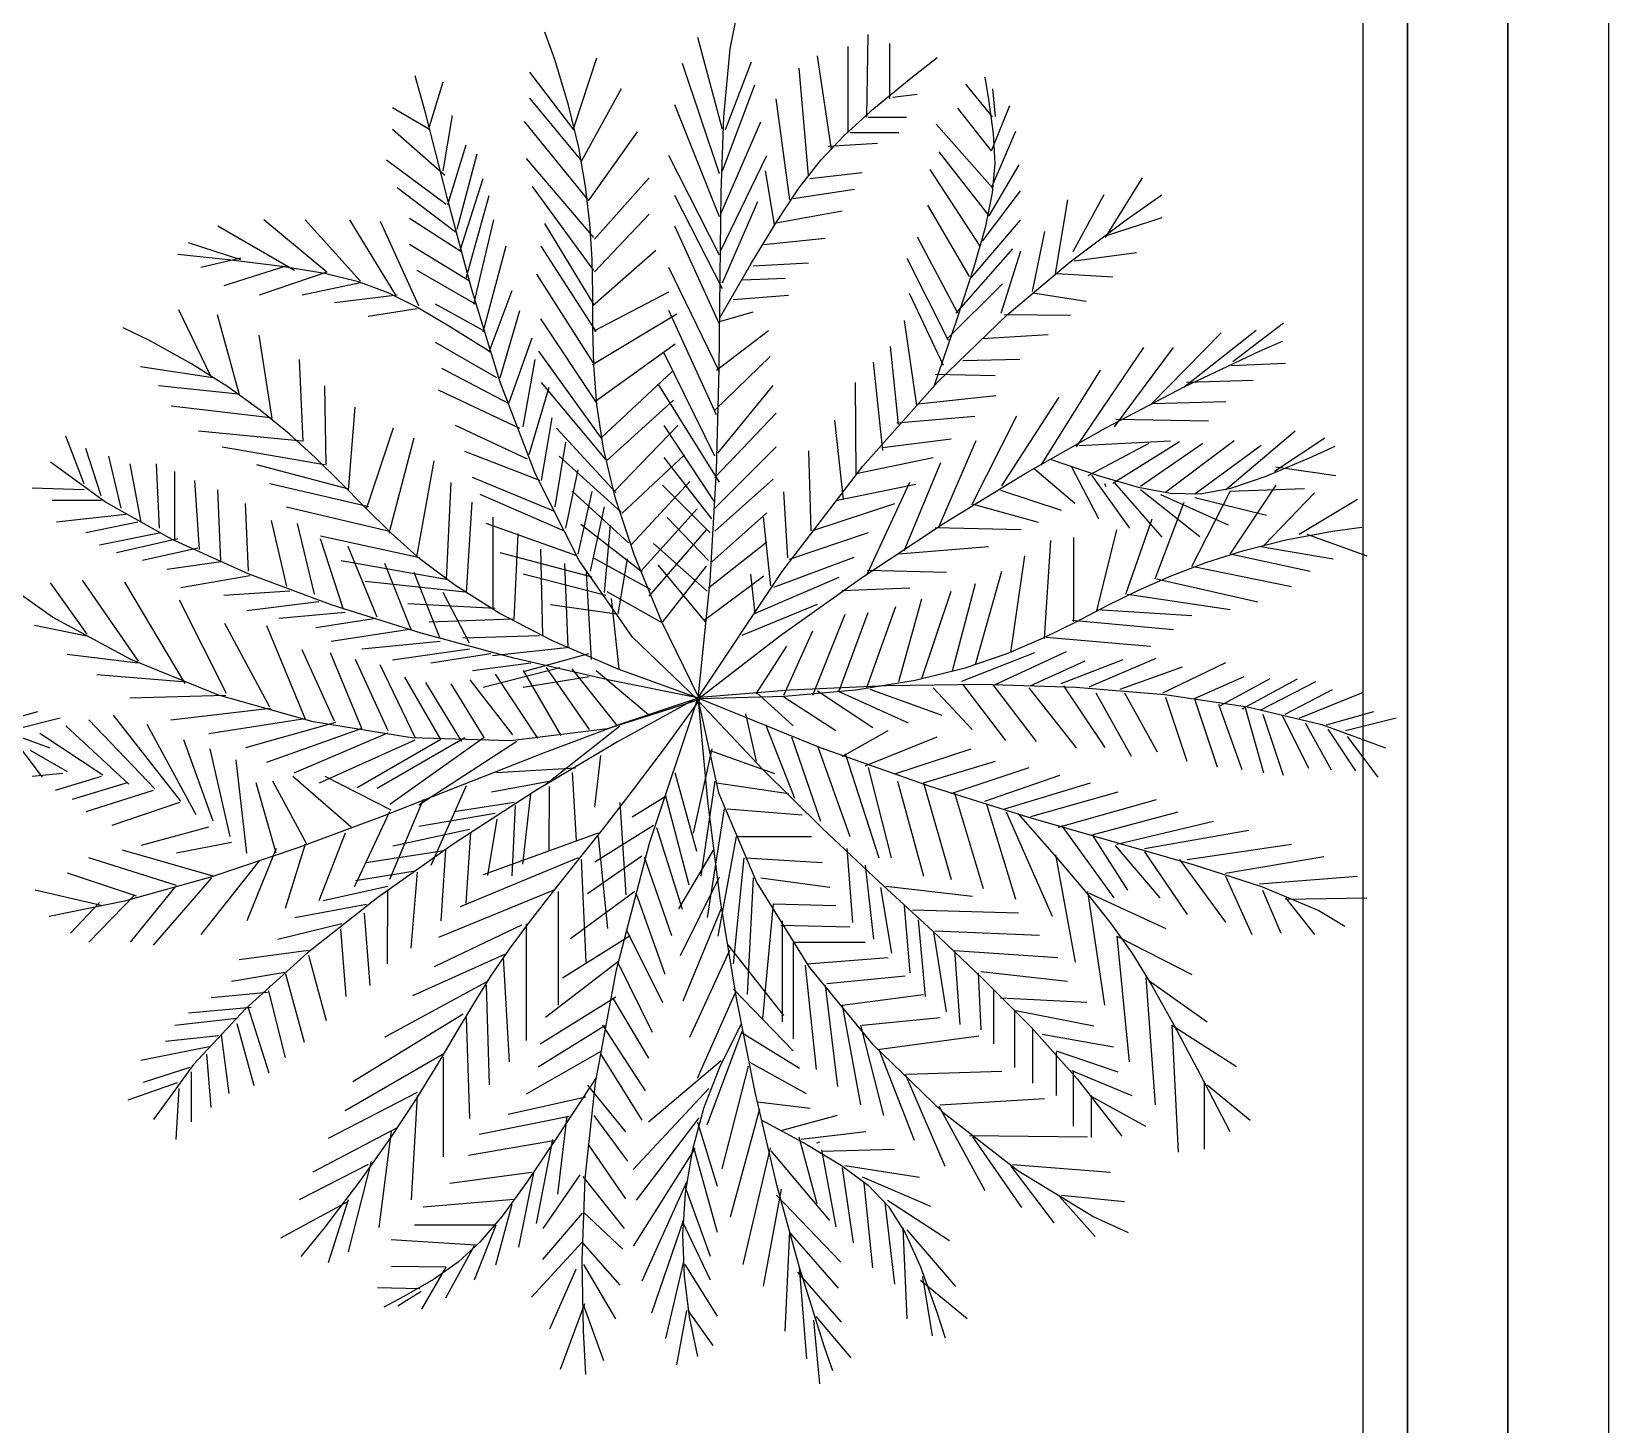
# Model space of a CAD drawing. Header units: millimetres. Extents: x 1993 to 4093, y 1262 to 2017.
# Drawn here: x 3551.76 to 3561.17, y 1601.14 to 1609.46 of the extents above; entities that cross this region are included whole.
import ezdxf

# ---------------------------------------------------------------- set-up
doc = ezdxf.new("R2010")
doc.units = ezdxf.units.MM
doc.layers.add('FLR CARPET', color=254, linetype='Continuous', lineweight=15)
doc.layers.add('LOW HEIGHT STORAGE WITH PLANTER BOX', color=251, linetype='Continuous', lineweight=25)

# ---------------------------------------------------------------- blocks, each defined once
blk = doc.blocks.new('LSH 6FT')
at = {"layer": 'LOW HEIGHT STORAGE WITH PLANTER BOX'}
for p, q in [((3.7112, -18.2353), (3.5647, -17.6857)), ((4.5721, -18.162), (4.5812, -17.6674)), ((4.4622, -18.2536), (4.4622, -17.7407)), ((4.7094, -18.0521), (4.7094, -17.7224)), ((2.8258, -18.2199), (2.9622, -17.808)), ((3.6929, -18.5009), (3.4731, -17.8414)), ((3.7295, -18.2353), (3.8852, -17.8323)), ((4.2241, -18.5101), (4.1691, -17.8689)), ((4.3614, -18.3544), (4.279, -17.7956)), ((1.9621, -18.217), (2.0445, -17.9514)), ((2.8261, -18.2404), (2.5622, -17.8926)), ((3.7112, -18.4826), (3.9035, -17.9697)), ((5.3235, -18.1594), (5.1647, -17.9644)), ((2.8659, -18.4159), (2.5607, -18.0483)), ((2.8702, -18.424), (3.1087, -17.9899)), ((4.1142, -18.6566), (4.0318, -18.0521)), ((4.7277, -18.0429), (4.8743, -18.0246)), ((5.3417, -18.1574), (5.3243, -17.9935)), ((1.9621, -18.2353), (1.7423, -18.1071)), ((2.0445, -18.4826), (2.0995, -18.1529)), ((3.6929, -18.7574), (3.4273, -18.0887)), ((4.5812, -18.162), (4.8102, -18.162)), ((5.3174, -18.3626), (5.1154, -18.1077)), ((5.3174, -18.3626), (5.427, -18.0931)), ((2.0537, -18.5101), (1.7423, -18.2353)), ((2.9068, -18.6528), (2.5303, -18.1881)), ((2.911, -18.6609), (3.2032, -18.2504)), ((3.7021, -18.739), (3.9402, -18.1895)), ((4.4713, -18.2536), (4.7644, -18.2536)), ((5.3223, -18.5832), (4.9875, -18.2042)), ((5.3214, -18.5741), (5.4616, -18.2461)), ((2.072, -18.6841), (2.1819, -18.3269)), ((4.3431, -18.336), (4.6362, -18.3177)), ((2.0628, -18.6841), (1.7057, -18.4185)), ((2.1269, -18.8306), (2.246, -18.3818)), ((2.9434, -18.8815), (2.5422, -18.4091)), ((3.6929, -18.9863), (3.3907, -18.391)), ((3.7021, -18.9589), (3.9768, -18.391)), ((5.3033, -18.751), (5.0048, -18.3681)), ((5.3033, -18.751), (5.4828, -18.4464)), ((2.1452, -18.9589), (2.2826, -18.5284)), ((2.9476, -18.8897), (3.2733, -18.5237)), ((4.0226, -18.8032), (3.9676, -18.4826)), ((4.2332, -18.5284), (4.5446, -18.4917)), ((5.2487, -18.9318), (4.9517, -18.4751)), ((5.9984, -18.88), (6.2186, -18.5251)), ((2.1178, -18.849), (1.7698, -18.5833)), ((2.1819, -19.1237), (2.3192, -18.6291)), ((2.9426, -19.0782), (2.5778, -18.5764)), ((3.7112, -19.1879), (3.4273, -18.6291)), ((4.1325, -18.6475), (4.4988, -18.5925)), ((5.2641, -18.9025), (5.4901, -18.6022)), ((5.8048, -18.965), (5.9896, -18.623)), ((3.7112, -19.1512), (3.9219, -18.6658)), ((4.0318, -18.794), (4.4255, -18.7207)), ((5.1851, -19.1135), (4.9375, -18.6884)), ((5.699, -19.0959), (5.772, -18.6553)), ((1.1562, -19.0779), (0.6983, -18.8123)), ((1.3485, -19.0871), (0.973, -18.7757)), ((1.55, -19.1421), (1.2203, -18.7757)), ((1.7606, -19.2245), (1.4859, -18.7757)), ((1.898, -19.2886), (1.669, -18.7848)), ((2.1544, -18.968), (1.843, -18.7665)), ((2.2277, -19.2794), (2.3467, -18.7757)), ((2.946, -19.2829), (2.6511, -18.7964)), ((2.9468, -19.0863), (3.2728, -18.7408)), ((3.6929, -19.3985), (3.4273, -18.8123)), ((5.1952, -19.1216), (5.4902, -18.7772)), ((5.9974, -18.8709), (6.3358, -18.7613)), ((0.8357, -19.0138), (0.5243, -18.9131)), ((3.9585, -18.9222), (4.3248, -18.8856)), ((5.1162, -19.3326), (4.8748, -18.8793)), ((5.5629, -19.2024), (5.6355, -18.8447)), ((0.8357, -19.0047), (0.5976, -19.0596)), ((2.2002, -19.1421), (1.843, -18.9222)), ((2.2826, -19.4443), (2.42, -18.9314)), ((2.9569, -19.4425), (2.6288, -18.9319)), ((2.9379, -19.2872), (3.3133, -18.9572)), ((5.0598, -19.4952), (4.8145, -19.0054)), ((5.1071, -19.3336), (5.4438, -18.9479)), ((5.3741, -19.3329), (5.4913, -18.9613)), ((5.8106, -19.0196), (6.183, -18.9709)), ((1.1104, -19.0505), (0.7349, -19.1695)), ((1.3485, -19.0871), (0.9456, -19.2245)), ((2.2368, -19.2794), (1.8888, -19.0779)), ((2.9395, -19.6271), (2.6029, -19.1003)), ((3.6929, -19.6825), (3.3907, -19.0596)), ((3.8944, -19.0505), (4.2241, -19.0321)), ((5.7081, -19.0949), (6.0417, -19.1149)), ((1.55, -19.1512), (1.202, -19.2245)), ((2.3192, -19.5634), (2.4566, -19.197)), ((3.8303, -19.1329), (4.0867, -19.1237)), ((5.0497, -19.4871), (5.3831, -19.157)), ((1.7698, -19.2245), (1.3943, -19.2703)), ((2.2826, -19.4352), (1.9987, -19.2794)), ((2.9445, -19.4386), (3.3913, -19.2058)), ((3.7753, -19.252), (4.105, -19.2245)), ((5.0297, -19.6458), (4.8276, -19.2158)), ((5.5639, -19.2115), (5.8822, -19.2607)), ((0.6545, -19.7042), (0.4653, -19.3136)), ((0.8285, -19.8197), (0.6971, -19.3421)), ((1.8888, -19.3069), (1.5958, -19.3527)), ((2.3834, -19.7191), (2.5024, -19.3161)), ((2.9641, -19.8725), (2.6279, -19.3661)), ((2.9356, -19.6395), (3.4385, -19.336)), ((3.6746, -19.9389), (3.3907, -19.3161)), ((3.7021, -19.3802), (3.8944, -19.3252)), ((4.8707, -19.8836), (4.7985, -19.3755)), ((5.3933, -19.3401), (5.7897, -19.3442)), ((6.7574, -19.6214), (7.0603, -19.3904)), ((1.0228, -19.9611), (0.9464, -19.4631)), ((2.4383, -19.8656), (2.5757, -19.4809)), ((3.6746, -19.6733), (3.986, -19.4352)), ((5.2611, -19.4831), (5.6546, -19.4598)), ((6.2706, -19.8764), (6.6887, -19.4507)), ((6.4654, -19.7744), (6.8973, -19.4344)), ((2.365, -19.7191), (1.9987, -19.5084)), ((2.9922, -20.085), (2.6147, -19.5589)), ((2.9556, -19.8562), (3.4292, -19.5164)), ((3.6654, -20.1862), (3.3632, -19.5725)), ((4.7629, -19.9964), (4.7137, -19.5319)), ((5.8248, -20.1307), (6.2274, -19.5373)), ((6.052, -20.0117), (6.4035, -19.538)), ((0.669, -19.7187), (0.2373, -19.6531)), ((1.2085, -20.0997), (1.1871, -19.6103)), ((2.4383, -19.8748), (2.0354, -19.6641)), ((2.5207, -20.0122), (2.594, -19.6092)), ((3.6654, -19.9114), (3.9951, -19.5909)), ((4.6691, -20.1537), (4.6131, -19.6254)), ((5.1461, -19.615), (5.486, -19.6066)), ((5.6138, -20.2412), (5.9677, -19.6733)), ((6.7497, -19.6461), (7.0731, -19.6318)), ((0.8198, -19.8168), (0.3447, -19.7658)), ((1.3449, -20.2413), (1.3381, -19.7663)), ((3.0148, -20.2075), (2.6302, -19.747)), ((2.988, -20.0769), (3.4115, -19.6806)), ((3.6929, -20.3419), (3.3266, -19.7557)), ((3.6838, -20.1679), (4.0134, -19.7649)), ((4.5096, -20.2995), (4.5063, -19.7472)), ((4.9799, -19.6971), (5.3399, -19.705)), ((6.4812, -19.7454), (6.8784, -19.7338)), ((2.5024, -20.0213), (2.017, -19.7924)), ((2.5573, -20.1771), (2.6764, -19.774)), ((3.019, -20.2156), (3.4185, -19.8525)), ((4.8788, -19.8736), (5.3433, -19.8244)), ((5.3786, -20.3644), (5.7209, -19.8336)), ((6.2787, -19.8722), (6.7169, -19.8598)), ((1.0141, -19.9583), (0.4203, -19.8872)), ((1.4785, -20.3916), (1.5179, -19.8934)), ((3.6654, -20.3144), (4.0318, -19.9298)), ((4.7529, -19.9882), (5.2183, -19.9481)), ((5.2005, -20.4784), (5.469, -19.9449)), ((1.1998, -20.0968), (0.5828, -20.0375)), ((1.5887, -20.4956), (1.747, -20.0174)), ((2.5482, -20.2045), (2.1178, -20.003)), ((2.6306, -20.3328), (2.6947, -19.9572)), ((3.0754, -20.4031), (2.7208, -20.02)), ((3.0631, -20.3992), (3.4456, -20.0036)), ((3.6654, -20.461), (3.3632, -20.003)), ((4.433, -20.4458), (4.3828, -19.9722)), ((6.0593, -19.9665), (6.6126, -19.9764)), ((6.7145, -20.3882), (7.1299, -20.0363)), ((-0.0984, -20.3511), (-0.2083, -20.0671)), ((0.0023, -20.4244), (-0.0893, -20.1404)), ((1.3362, -20.2384), (0.7249, -20.1327)), ((1.7223, -20.6459), (1.8716, -20.0779)), ((2.713, -20.4885), (2.7771, -20.1038)), ((3.6654, -20.4976), (4.0318, -20.1313)), ((4.6672, -20.1355), (5.076, -20.083)), ((5.0061, -20.6009), (5.226, -20.0929)), ((5.841, -20.1222), (6.3854, -20.0955)), ((5.8936, -20.3014), (6.2587, -20.1101)), ((6.0419, -20.3478), (6.4387, -20.0985)), ((6.2061, -20.3651), (6.5782, -20.1082)), ((6.3583, -20.3991), (6.7663, -20.0923)), ((6.5306, -20.4122), (6.9267, -20.122)), ((7.0074, -20.2762), (7.3068, -20.078)), ((0.1214, -20.4976), (0.0481, -20.1862)), ((0.2404, -20.5801), (0.1763, -20.232)), ((0.3503, -20.6167), (0.332, -20.232)), ((1.8877, -20.7875), (1.9907, -20.2137)), ((2.6215, -20.3328), (2.1727, -20.1587)), ((3.1061, -20.5214), (2.7359, -20.1876)), ((3.1103, -20.5295), (3.4854, -20.1791)), ((3.6471, -20.5617), (3.3632, -20.1954)), ((4.2409, -20.6319), (4.2271, -20.1545)), ((4.5086, -20.2904), (4.9682, -20.1957)), ((4.7959, -20.7524), (5.0154, -20.2239)), ((0.4419, -20.69), (0.4419, -20.2778)), ((0.5884, -20.7449), (0.5609, -20.3328)), ((1.4813, -20.3829), (0.9308, -20.2394)), ((2.7039, -20.5159), (2.2185, -20.3144)), ((2.7771, -20.6167), (2.8504, -20.2686)), ((3.6654, -20.635), (4.0134, -20.3236)), ((5.5733, -20.2624), (5.8147, -20.4668)), ((5.7943, -20.2501), (5.9558, -20.5583)), ((5.914, -20.301), (6.1412, -20.6162)), ((7.0151, -20.2514), (7.3725, -20.302)), ((-0.0984, -20.3877), (-0.4098, -20.3786)), ((0.7166, -20.809), (0.6983, -20.3877)), ((1.6003, -20.4898), (1.0092, -20.3522)), ((2.0647, -20.9232), (2.0923, -20.3438)), ((2.768, -20.635), (2.2643, -20.4152)), ((3.1501, -20.705), (2.8131, -20.3952)), ((2.8504, -20.7724), (2.9328, -20.3969)), ((3.1667, -20.717), (3.5168, -20.3383)), ((3.638, -20.6442), (3.3541, -20.3602)), ((4.1015, -20.7941), (4.0782, -20.4005)), ((4.3874, -20.4506), (4.8653, -20.354)), ((4.5773, -20.8876), (4.8292, -20.3421)), ((5.3708, -20.3892), (5.7336, -20.5093)), ((6.0013, -20.369), (5.9928, -20.3528)), ((6.05, -20.3435), (6.3348, -20.6699)), ((6.2065, -20.3856), (6.56, -20.6656)), ((6.3259, -20.4161), (6.7308, -20.5968)), ((6.5135, -20.8457), (6.7425, -20.3969)), ((6.7393, -20.396), (7.1855, -20.3793)), ((6.7425, -20.7724), (7.0172, -20.3602)), ((6.9439, -20.7174), (7.2461, -20.406)), ((0.0023, -20.4518), (-0.2907, -20.4518)), ((0.8815, -20.8732), (0.8632, -20.4701)), ((1.7165, -20.6344), (1.108, -20.491)), ((2.1836, -21.0011), (2.2171, -20.4623)), ((2.9237, -20.8732), (3.0061, -20.4885)), ((3.2267, -20.8716), (3.5605, -20.5014)), ((4.25, -20.631), (4.7393, -20.4686)), ((5.2086, -20.4742), (5.5957, -20.5815)), ((6.2937, -20.919), (6.4677, -20.461)), ((6.531, -20.4327), (6.9591, -20.5393)), ((7.1546, -20.6533), (7.5026, -20.4427)), ((0.1488, -20.5343), (-0.2633, -20.5801)), ((0.2221, -20.5801), (-0.0893, -20.6442)), ((1.1104, -20.9647), (1.0188, -20.5709)), ((1.2753, -21.0105), (1.1745, -20.5892)), ((2.8412, -20.7816), (2.3009, -20.5892)), ((2.3431, -21.1021), (2.3418, -20.5518)), ((3.2309, -20.8797), (2.8656, -20.5951)), ((3.0061, -21.0014), (3.0427, -20.5984)), ((3.6288, -20.809), (3.3816, -20.5526)), ((3.6471, -20.8182), (3.9768, -20.5251)), ((3.9995, -20.9615), (3.9561, -20.5516)), ((4.9818, -20.6137), (5.4941, -20.6244)), ((6.1197, -21.0105), (6.2754, -20.5617)), ((0.3595, -20.6442), (-0.0068, -20.7174)), ((0.4602, -20.6808), (0.0939, -20.7632)), ((1.9051, -20.7932), (1.3111, -20.6643)), ((1.4493, -21.1021), (1.3119, -20.6808)), ((2.4677, -21.1626), (2.4926, -20.6499)), ((3.2742, -21.0224), (3.6158, -20.6275)), ((3.6197, -20.9922), (3.2991, -20.7083)), ((3.6288, -20.9739), (3.9768, -20.6991)), ((4.1116, -20.8022), (4.5827, -20.6418)), ((5.6344, -21.2762), (5.671, -20.69)), ((5.8084, -21.1754), (5.8084, -20.6717)), ((5.9457, -21.1113), (6.0648, -20.6259)), ((7.2004, -20.6533), (7.5575, -20.7816)), ((0.5793, -20.7358), (0.2496, -20.809)), ((1.6507, -21.1479), (1.4767, -20.7266)), ((2.9328, -20.9098), (2.3834, -20.7632)), ((2.6388, -21.2578), (2.6261, -20.7423)), ((3.2859, -20.9853), (2.9386, -20.7946)), ((3.0885, -21.1296), (3.1434, -20.7999)), ((4.0187, -20.9686), (4.497, -20.789)), ((4.7635, -20.7694), (5.2994, -20.7264)), ((5.4329, -21.3586), (5.5153, -20.7816)), ((6.7516, -20.7724), (7.2187, -20.8732)), ((6.9256, -20.7266), (7.356, -20.7999)), ((0.7166, -20.8182), (0.3961, -20.864)), ((2.0733, -20.9261), (1.436, -20.8117)), ((1.8522, -21.2212), (1.6965, -20.8274)), ((2.0262, -21.2762), (1.8705, -20.8823)), ((3.0152, -21.0197), (2.5207, -20.8915)), ((2.7896, -21.327), (2.7711, -20.8288)), ((2.9287, -21.402), (2.8986, -20.8807)), ((3.6105, -21.1754), (3.3266, -20.8365)), ((3.3547, -21.1767), (3.6154, -20.8446)), ((3.9066, -21.1279), (3.8815, -20.8911)), ((4.5769, -20.8671), (5.0482, -20.8787)), ((5.2223, -21.4319), (5.378, -20.8732)), ((6.5227, -20.8457), (7.1088, -20.9647)), ((-0.0802, -21.2491), (-0.3002, -20.9426)), ((0.2252, -21.4109), (-0.1083, -20.9267)), ((0.5043, -21.5455), (0.1429, -20.94)), ((0.8906, -20.9006), (0.4785, -20.9739)), ((2.1749, -20.9982), (1.5782, -20.9359)), ((3.6013, -21.1663), (3.9585, -20.9006)), ((3.8975, -21.1288), (4.4084, -20.9089)), ((4.4235, -20.9888), (4.8288, -20.973)), ((5.0849, -21.4685), (5.2223, -20.9464)), ((6.3029, -20.919), (6.9073, -21.0563)), ((0.75, -21.6043), (0.4696, -21.047)), ((1.1287, -20.9922), (0.7349, -21.0197)), ((1.3027, -21.0563), (0.8723, -21.1113)), ((2.3546, -21.0963), (1.8333, -21.0685)), ((2.2002, -21.3036), (2.0445, -21.0014)), ((3.0793, -21.1296), (2.6856, -21.0747)), ((3.3465, -21.1809), (3.0239, -20.9979)), ((3.0939, -21.4566), (3.0495, -21.0367)), ((3.8281, -21.2559), (4.2781, -21.0701)), ((4.5721, -21.5693), (4.7461, -21.0838)), ((4.7644, -21.5326), (4.9017, -21.038)), ((4.9017, -21.5143), (5.0757, -20.9922)), ((6.1289, -21.0105), (6.7425, -21.1021)), ((1.4584, -21.1205), (1.0646, -21.1571)), ((1.6416, -21.1571), (1.2844, -21.212)), ((2.459, -21.1598), (1.961, -21.1783)), ((4.2515, -21.6151), (4.4439, -21.1296)), ((4.4072, -21.5876), (4.5812, -21.1205)), ((5.7992, -21.1663), (6.4036, -21.2212)), ((5.9457, -21.1021), (6.5135, -21.1388)), ((-0.0836, -21.2616), (-0.3952, -21.1988)), ((1.0095, -21.6868), (0.7407, -21.1863)), ((1.2235, -21.7639), (0.9919, -21.1996)), ((1.843, -21.2212), (1.376, -21.2945)), ((2.6185, -21.2608), (2.161, -21.2734)), ((4.0775, -21.6151), (4.2515, -21.2304)), ((5.6435, -21.267), (6.2663, -21.322)), ((1.3962, -21.7697), (1.2018, -21.3426)), ((1.5589, -21.813), (1.3711, -21.3609)), ((2.0262, -21.2945), (1.5591, -21.3403)), ((2.2002, -21.3403), (1.7423, -21.4044)), ((2.3284, -21.3678), (1.9712, -21.4227)), ((2.7983, -21.3298), (2.3379, -21.3802)), ((2.9113, -21.3672), (2.5292, -21.4724)), ((3.9127, -21.6059), (4.0959, -21.322)), ((5.1397, -21.5313), (5.5766, -21.3601)), ((5.3359, -21.5519), (5.7653, -21.3543)), ((0.2218, -21.4234), (-0.2, -21.3714)), ((1.7158, -21.8279), (1.5213, -21.4009)), ((1.8785, -21.8713), (1.6669, -21.4329)), ((2.5665, -21.4227), (2.2185, -21.4685)), ((2.7405, -21.4502), (2.2826, -21.5693)), ((2.9177, -21.8196), (2.6611, -21.4497)), ((3.0846, -21.797), (2.8133, -21.4567)), ((5.5472, -21.5588), (5.8759, -21.4087)), ((5.7334, -21.5442), (6.1023, -21.4018)), ((5.9006, -21.5635), (6.2999, -21.3935)), ((6.0855, -21.5779), (6.457, -21.4443)), ((6.3396, -21.6012), (6.7162, -21.4186)), ((0.4872, -21.5343), (-0.0243, -21.4919)), ((2.0308, -21.8783), (1.815, -21.5059)), ((2.1547, -21.8912), (1.9402, -21.5392)), ((2.2886, -21.8666), (2.0925, -21.5463)), ((2.4601, -21.8519), (2.2059, -21.5229)), ((2.609, -21.8715), (2.3557, -21.489)), ((2.9145, -21.5051), (2.5207, -21.5693)), ((2.7475, -21.8547), (2.5226, -21.4664)), ((3.2694, -21.7323), (2.9577, -21.4684)), ((5.1447, -21.5489), (5.4016, -21.8855)), ((5.327, -21.5544), (5.584, -21.891)), ((6.5294, -21.6332), (6.8254, -21.5019)), ((6.684, -21.6751), (6.9813, -21.5149)), ((6.8136, -21.6956), (7.1436, -21.5166)), ((6.9205, -21.7035), (7.253, -21.5333)), ((0.7467, -21.6168), (0.1731, -21.6316)), ((3.9127, -21.5967), (4.1325, -21.7982)), ((4.0775, -21.6242), (4.3889, -21.8257)), ((4.279, -21.5876), (4.6087, -21.8074)), ((4.3981, -21.5876), (4.8193, -21.7799)), ((4.5904, -21.5784), (5.0208, -21.7341)), ((4.9697, -21.5698), (5.2018, -21.8183)), ((5.5409, -21.5701), (5.8229, -21.9282)), ((5.7472, -21.5593), (5.994, -21.9274)), ((5.9395, -21.6001), (6.1511, -21.9781)), ((6.1106, -21.5993), (6.3059, -21.9534)), ((6.3559, -21.6252), (6.4831, -22.008)), ((6.5319, -21.642), (6.6642, -22.0425)), ((7.0701, -21.7278), (7.3523, -21.5813)), ((7.1531, -21.7519), (7.5371, -21.5957)), ((-0.6579, -21.7914), (-0.3759, -21.7116)), ((0.4785, -22.247), (0.0756, -21.7341)), ((1.0141, -21.6947), (0.4192, -21.7641)), ((3.8486, -21.725), (3.9127, -22.0089)), ((6.6727, -21.6688), (6.8113, -22.0579)), ((6.8287, -21.6818), (6.9409, -22.0784)), ((6.9368, -21.7274), (7.0591, -22.0926)), ((7.0525, -21.7328), (7.2089, -22.0502)), ((7.3165, -21.7914), (7.5985, -21.7116)), ((-0.5435, -21.8256), (-0.2414, -21.7497)), ((0.1672, -22.1463), (-0.2083, -21.7982)), ((0.3228, -22.1738), (-0.0709, -21.7616)), ((0.5701, -22.3295), (0.2771, -21.7891)), ((1.2189, -21.7559), (0.6458, -21.8446)), ((1.4008, -21.7776), (0.8644, -21.9296)), ((1.5589, -21.813), (0.9887, -22.0163)), ((3.0971, -21.8004), (2.647, -22.1563)), ((3.9676, -21.7891), (4.1416, -22.2287)), ((4.4255, -21.9814), (4.7003, -21.8257)), ((7.1895, -21.7797), (7.3447, -22.0594)), ((7.324, -21.8178), (7.4893, -22.0661)), ((7.4309, -21.8256), (7.733, -21.7497)), ((-0.5335, -21.8609), (-0.3505, -22.1042)), ((0.0115, -22.0913), (-0.364, -21.844)), ((0.6708, -22.3661), (0.4968, -21.8807)), ((1.7125, -21.8405), (1.1527, -22.0801)), ((1.8752, -21.8838), (1.3041, -22.1405)), ((2.0308, -21.8783), (1.5315, -22.1676)), ((2.1739, -21.8695), (1.6508, -22.1725)), ((2.2886, -21.8666), (1.7263, -22.2664)), ((2.483, -21.8915), (1.899, -22.2721)), ((4.1233, -21.8624), (4.2973, -22.3661)), ((4.279, -21.9173), (4.4713, -22.4577)), ((4.5629, -22.0364), (4.9933, -21.8624)), ((7.4408, -21.8609), (7.6238, -22.1042)), ((-0.1991, -22.073), (-0.4189, -21.9448)), ((0.7716, -22.4577), (0.6525, -21.9356)), ((0.8723, -22.5585), (0.8082, -21.9997)), ((2.983, -21.9745), (2.9476, -22.284)), ((3.6471, -21.9356), (3.5372, -22.4394)), ((3.638, -21.9448), (4.0226, -22.0822)), ((4.4439, -21.9631), (4.6453, -22.5859)), ((4.7461, -22.0822), (5.1948, -21.9356)), ((4.9109, -22.1371), (5.3413, -22.0089)), ((-0.2266, -22.0822), (-0.4098, -22.1005)), ((0.0023, -22.1005), (-0.2724, -22.1829)), ((1.495, -22.4028), (1.147, -22.1005)), ((1.7331, -22.302), (1.3394, -22.1005)), ((2.8344, -22.051), (2.3621, -22.0774)), ((2.8139, -22.0768), (2.8382, -22.4826)), ((3.4271, -22.0769), (3.5571, -22.5461)), ((4.5812, -22.0455), (4.7186, -22.5859)), ((5.0757, -22.2012), (5.5428, -22.0455)), ((5.2772, -22.247), (5.7259, -22.0913)), ((0.158, -22.1371), (-0.1717, -22.2379)), ((0.3137, -22.1829), (-0.0893, -22.3112)), ((1.0463, -22.5585), (0.9273, -22.1371)), ((1.2295, -22.5035), (1.028, -22.128)), ((2.1819, -22.1555), (1.9712, -22.6317)), ((2.6771, -22.1303), (2.3318, -22.1929)), ((2.5662, -22.2043), (2.518, -22.6237)), ((2.6768, -22.1592), (2.6753, -22.5444)), ((3.3695, -22.2098), (3.51, -22.7479)), ((3.6654, -22.128), (3.583, -22.6958)), ((3.6746, -22.1371), (4.105, -22.2012)), ((4.7552, -22.128), (4.9109, -22.6958)), ((4.9109, -22.1371), (5.0757, -22.7142)), ((5.0941, -22.1921), (5.2681, -22.7691)), ((5.3963, -22.2928), (5.9091, -22.1371)), ((5.5519, -22.3386), (6.0739, -22.1921)), ((0.4694, -22.2562), (0.0664, -22.3936)), ((1.9255, -22.2379), (1.724, -22.7142)), ((2.4672, -22.2553), (2.1103, -22.312)), ((2.4728, -22.2727), (2.4535, -22.6925)), ((3.0977, -22.2562), (3.1343, -22.8058)), ((3.3743, -22.2176), (3.1721, -22.3434)), ((3.7204, -22.2928), (3.6197, -22.9431)), ((3.7387, -22.2928), (4.1874, -22.3295)), ((5.2864, -22.2654), (5.4604, -22.8332)), ((5.7168, -22.4028), (6.3029, -22.2379)), ((0.6434, -22.4028), (0.2404, -22.5127)), ((1.724, -22.3112), (1.5134, -22.76)), ((2.3535, -22.3206), (1.8979, -22.3993)), ((2.3647, -22.3555), (2.3087, -22.6908)), ((3.3002, -22.3931), (2.9502, -22.6108)), ((5.4054, -22.3112), (5.6802, -22.934)), ((5.7351, -22.3936), (6.0465, -22.8241)), ((5.9183, -22.4485), (6.4311, -22.3112)), ((6.0648, -22.5035), (6.6417, -22.3661)), ((0.7807, -22.4943), (0.4511, -22.5585)), ((1.4584, -22.4394), (1.3027, -22.8424)), ((2.2018, -22.4173), (1.743, -22.5163)), ((2.2074, -22.4347), (2.1793, -22.8573)), ((2.9694, -22.4394), (2.2826, -22.6867)), ((2.9694, -22.4577), (3.0244, -23.0073)), ((3.3176, -22.4039), (3.4699, -22.8915)), ((3.7937, -22.4577), (3.6838, -23.0531)), ((3.7937, -22.4577), (4.2424, -22.4577)), ((5.9183, -22.4485), (6.1289, -22.7783)), ((6.2296, -22.531), (6.8524, -22.4211)), ((0.4511, -22.7508), (-0.0709, -22.5859)), ((0.6708, -22.6958), (0.1305, -22.5401)), ((1.0463, -22.531), (0.8723, -22.9615)), ((1.2203, -22.5035), (1.1013, -22.8882)), ((2.0497, -22.543), (1.5826, -22.6158)), ((2.0584, -22.5402), (2.0304, -22.9628)), ((2.8504, -22.5859), (2.1452, -22.879)), ((3.2308, -22.5765), (2.9061, -22.8001)), ((3.2434, -22.5794), (3.4065, -23.0496)), ((3.6566, -22.5395), (3.4479, -22.8901)), ((3.8394, -22.5859), (3.7753, -23.2179)), ((3.8486, -22.5859), (4.3065, -22.6134)), ((4.4539, -22.5305), (4.4873, -22.9722)), ((5.6985, -22.5676), (5.8175, -23.2088)), ((6.0556, -22.5127), (6.3212, -22.8241)), ((6.2296, -22.5493), (6.486, -22.9248)), ((6.486, -22.5951), (7.1088, -22.5035)), ((6.715, -22.6775), (7.3011, -22.5768)), ((0.213, -22.8149), (-0.1991, -22.6775)), ((0.9456, -22.6043), (0.5976, -23.0439)), ((1.8774, -22.6655), (1.5206, -22.7222)), ((1.889, -22.6715), (1.8519, -23.1258)), ((2.8687, -22.5951), (2.8962, -23.2088)), ((4.5623, -22.6305), (4.6123, -23.0722)), ((6.4403, -22.5951), (6.715, -22.9706)), ((0.0023, -22.8699), (-0.3915, -22.7783)), ((0.4419, -22.76), (0.1763, -23.0897)), ((0.6617, -22.705), (0.3137, -23.108)), ((1.7142, -22.7563), (1.328, -22.8417)), ((1.7111, -22.7766), (1.7089, -23.2197)), ((2.7039, -22.7783), (2.017, -23.0622)), ((3.6909, -22.701), (3.4578, -23.172)), ((3.8944, -22.705), (3.8578, -23.4011)), ((3.9402, -22.705), (4.3523, -22.76)), ((4.6539, -22.7639), (4.7206, -23.1556)), ((4.6873, -22.7555), (5.2039, -22.8139)), ((6.715, -22.6958), (6.8707, -23.0439)), ((6.9165, -22.7416), (7.5026, -22.6958)), ((6.9348, -22.7783), (7.0447, -23.0347)), ((-0.0068, -22.8516), (-0.1808, -23.0347)), ((0.2038, -22.8058), (-0.0709, -23.0897)), ((1.5855, -22.8649), (1.1589, -22.944)), ((2.7313, -22.7874), (2.7313, -23.4652)), ((3.1886, -22.7861), (2.8035, -23.0687)), ((3.1934, -22.7939), (3.3662, -23.2796)), ((4.0134, -22.8607), (3.9493, -23.5477)), ((4.0134, -22.8607), (4.3889, -22.8699)), ((4.7956, -22.8722), (4.8289, -23.2722)), ((5.8908, -22.7874), (5.9915, -23.4652)), ((5.8999, -22.7966), (6.3578, -23.0073)), ((7.0721, -22.8332), (7.5575, -22.8241)), ((7.0721, -22.8241), (7.2461, -23.0439)), ((1.5733, -22.9169), (1.606, -23.3489)), ((3.7033, -22.8874), (3.4741, -23.4428)), ((4.0684, -22.9615), (4.0684, -23.566)), ((4.8456, -22.8972), (5.4789, -22.9139)), ((4.8789, -22.9555), (4.9206, -23.4139)), ((1.4394, -22.9791), (1.056, -23.0731)), ((1.4304, -23.0108), (1.4634, -23.4139)), ((2.5116, -22.9889), (1.9896, -23.2362)), ((2.539, -22.9798), (2.539, -23.6759)), ((3.1599, -23.052), (2.7554, -23.3036)), ((3.1357, -23.0131), (3.3532, -23.4495)), ((4.0592, -22.9889), (4.4713, -22.9981)), ((4.9706, -23.0306), (5.0456, -23.5056)), ((4.9789, -23.0222), (5.6039, -23.0472)), ((6.0648, -23.0531), (6.138, -23.8041)), ((6.0648, -23.0531), (6.5135, -23.282)), ((1.2406, -23.139), (0.8258, -23.195)), ((3.7526, -23.1397), (3.5139, -23.6598)), ((3.7431, -23.1044), (4.0756, -23.5268)), ((4.1325, -23.0897), (4.5629, -23.0897)), ((4.1325, -23.0897), (4.1325, -23.6667)), ((5.0956, -23.1389), (5.7122, -23.1806)), ((5.0956, -23.1389), (5.1289, -23.5806)), ((1.2403, -23.168), (1.3459, -23.5573)), ((2.4108, -23.163), (1.8614, -23.4103)), ((2.4017, -23.1813), (2.4383, -23.8041)), ((3.0916, -23.2023), (2.654, -23.5393)), ((3.0838, -23.2072), (3.2916, -23.6279)), ((4.2058, -23.2271), (4.2699, -23.8499)), ((4.2149, -23.2179), (4.7003, -23.1813)), ((1.1001, -23.2706), (0.7809, -23.3248)), ((1.1029, -23.2793), (1.2141, -23.6861)), ((2.3009, -23.3278), (1.6965, -23.6576)), ((4.334, -23.337), (4.801, -23.2912)), ((5.2372, -23.2722), (5.2539, -23.614)), ((5.2539, -23.2639), (5.7705, -23.3223)), ((6.2388, -23.3004), (6.2937, -24.0606)), ((6.2571, -23.3187), (6.6051, -23.566)), ((0.9944, -23.391), (0.6581, -23.4219)), ((1.0004, -23.3795), (1.1, -23.7804)), ((2.3009, -23.3462), (2.3192, -23.9415)), ((3.0746, -23.4178), (2.6235, -23.6984)), ((3.059, -23.4275), (3.2689, -23.7823)), ((3.7843, -23.3969), (3.5608, -23.9033)), ((3.7771, -23.3703), (4.133, -23.739)), ((4.3248, -23.3462), (4.3981, -23.9507)), ((4.4255, -23.4652), (4.9109, -23.4011)), ((5.3289, -23.3806), (5.3289, -23.6973)), ((5.3706, -23.4223), (5.8872, -23.4473)), ((0.8979, -23.4797), (0.5239, -23.513)), ((0.8776, -23.4766), (1.0034, -23.8691)), ((2.1636, -23.5202), (1.5042, -23.9232)), ((4.4255, -23.4652), (4.5354, -24.0606)), ((5.4539, -23.4973), (5.4539, -23.839)), ((5.4622, -23.4973), (5.9289, -23.589)), ((0.8131, -23.5454), (0.4419, -23.5874)), ((0.8128, -23.5743), (0.9128, -23.9462)), ((2.1819, -23.5385), (2.2002, -24.143)), ((3.0082, -23.5885), (2.6116, -23.8353)), ((2.9956, -23.5856), (3.2501, -23.9773)), ((3.8264, -23.6227), (3.6172, -24.1821)), ((4.5354, -23.5843), (4.6728, -24.1247)), ((4.5446, -23.5843), (5.0116, -23.5385)), ((5.5622, -23.6056), (5.5622, -23.9307)), ((6.3945, -23.5843), (6.4311, -24.3445)), ((6.3945, -23.5843), (6.7791, -23.8316)), ((0.6461, -23.7143), (0.2397, -23.7965)), ((0.7019, -23.6483), (0.3858, -23.6823)), ((0.7193, -23.6428), (0.7645, -23.9938)), ((3.8288, -23.6315), (4.1705, -23.8427)), ((4.6362, -23.7308), (5.2406, -23.6484)), ((5.6206, -23.639), (6.0455, -23.714)), ((0.6311, -23.7576), (0.6564, -24.0765)), ((2.0445, -23.7583), (1.4584, -24.0972)), ((2.0445, -23.7766), (2.0445, -24.372)), ((2.9855, -23.7428), (2.5403, -23.9982)), ((2.9826, -23.7554), (3.2293, -24.152)), ((3.704, -23.7973), (3.2706, -24.164)), ((3.8766, -23.8083), (4.2112, -23.993)), ((4.6453, -23.7308), (4.856, -24.2712)), ((5.7039, -23.739), (6.0705, -23.864)), ((5.7039, -23.7473), (5.7039, -24.0057)), ((0.5317, -23.8375), (0.2527, -23.927)), ((0.5401, -23.8637), (0.5396, -24.162)), ((3.8637, -23.8308), (3.7067, -24.4426)), ((4.801, -23.8774), (5.0391, -24.4269)), ((4.8102, -23.8774), (5.378, -23.8591)), ((5.7955, -23.8556), (6.1539, -24.0057)), ((5.8039, -23.8556), (5.8039, -24.189)), ((0.4554, -23.9293), (0.1617, -24.0331)), ((0.4665, -23.9642), (0.4486, -24.2682)), ((1.8888, -23.9873), (1.3577, -24.2621)), ((2.9055, -23.9436), (3.133, -24.2227)), ((3.629, -23.964), (3.179, -24.4474)), ((6.5868, -23.9232), (6.5868, -24.3262)), ((6.6051, -23.9415), (6.8615, -24.1522)), ((1.8888, -24.0056), (1.8522, -24.6285)), ((2.8956, -24.0145), (2.4323, -24.1193)), ((3.9331, -24.0872), (3.7567, -24.7327)), ((3.9211, -24.043), (4.2351, -24.0814)), ((5.0025, -24.0697), (5.2772, -24.5735)), ((5.0116, -24.0606), (5.6344, -24.0239)), ((5.9039, -24.0057), (6.2372, -24.189)), ((5.9122, -24.0057), (5.9122, -24.2557)), ((2.7954, -24.1308), (2.2583, -24.2384)), ((2.7828, -24.1278), (2.7274, -24.5937)), ((2.9429, -24.1252), (3.1452, -24.3984)), ((3.5706, -24.139), (3.1956, -24.6307)), ((3.5623, -24.164), (3.679, -24.5474)), ((4.0621, -24.2136), (4.3981, -24.1227)), ((1.7698, -24.198), (1.2661, -24.4636)), ((1.7331, -24.2163), (1.6599, -24.7933)), ((2.7018, -24.2752), (2.1958, -24.3635)), ((2.697, -24.2674), (2.5998, -24.7701)), ((4.1673, -24.2516), (4.2749, -24.6494)), ((4.1809, -24.2669), (4.5665, -24.2195)), ((4.2901, -24.2848), (4.2724, -24.2895)), ((5.1856, -24.2438), (5.8908, -24.2529)), ((5.204, -24.2529), (5.497, -24.6742)), ((2.9096, -24.297), (3.1331, -24.6217)), ((3.5456, -24.3224), (3.179, -24.9058)), ((3.5373, -24.314), (3.679, -24.8224)), ((3.9953, -24.3171), (3.8332, -25.0156)), ((4.0001, -24.3348), (4.3502, -24.7524)), ((4.3021, -24.329), (4.3887, -24.7894)), ((4.3045, -24.3378), (4.7374, -24.325)), ((1.5958, -24.4178), (1.1837, -24.6285)), ((1.6141, -24.3995), (1.4767, -24.9399)), ((2.5713, -24.4642), (2.0838, -24.5302)), ((2.584, -24.4672), (2.4937, -24.9116)), ((4.4263, -24.4377), (4.4905, -24.8852)), ((4.4416, -24.424), (4.8873, -24.4932)), ((5.4329, -24.4269), (5.6893, -24.7658)), ((5.4421, -24.4178), (6.0282, -24.4636)), ((2.8606, -24.4784), (2.6395, -24.7993)), ((2.8781, -24.4891), (3.1249, -24.7993)), ((3.4956, -24.5224), (3.229, -25.1141)), ((3.4873, -24.5474), (3.6373, -24.9641)), ((4.0622, -24.5646), (3.9535, -25.1444)), ((4.5451, -24.4909), (4.9528, -24.6653)), ((4.5547, -24.5263), (4.6067, -25.0341)), ((1.4767, -24.6376), (1.0738, -24.8574)), ((1.4767, -24.6285), (1.3577, -25.004)), ((2.4671, -24.6261), (1.9243, -24.6726)), ((2.4534, -24.6562), (2.3556, -25.0191)), ((4.0341, -24.6007), (4.4172, -25)), ((4.6814, -24.6438), (4.7374, -25.1316)), ((4.6966, -24.6302), (5.0656, -24.872)), ((5.7259, -24.6101), (5.9366, -24.8483)), ((5.7351, -24.601), (6.1106, -24.6376)), ((2.8737, -24.7075), (2.6362, -24.9847)), ((2.8815, -24.7027), (3.1159, -24.9236)), ((3.479, -24.7474), (3.2873, -25.3058)), ((3.4706, -24.7558), (3.6373, -25.1058)), ((2.358, -24.7803), (1.8726, -24.7802)), ((2.358, -24.7803), (2.2282, -25.1091)), ((4.1115, -24.817), (4.083, -25.413)), ((4.1139, -24.8258), (4.4024, -25.1558)), ((4.7887, -24.7951), (4.8125, -25.339)), ((4.8111, -24.808), (5.102, -25.1468)), ((2.2374, -24.8984), (1.7326, -24.8673)), ((2.2296, -24.9033), (2.0571, -25.2155)), ((2.8733, -24.8803), (2.5707, -25.2088)), ((2.8782, -24.8881), (3.099, -25.139)), ((2.0604, -25.0301), (1.7352, -25.0275)), ((2.0604, -25.0301), (1.9152, -25.2822)), ((2.8818, -25.0153), (3.0723, -25.339)), ((3.479, -24.9975), (3.3706, -25.4558)), ((3.4873, -25.0141), (3.679, -25.3225)), ((4.1689, -25.0292), (4.2128, -25.5771)), ((2.8351, -25.0443), (2.679, -25.4003)), ((4.1584, -25.0605), (4.4197, -25.3599)), ((4.8925, -25.1086), (5.1723, -25.3365)), ((4.9054, -25.0861), (4.9633, -25.4405)), ((1.9038, -25.1599), (1.6524, -25.1545)), ((1.9135, -25.1754), (1.7735, -25.2625)), ((2.8871, -25.2493), (2.7425, -25.6412)), ((2.8793, -25.2541), (3.0009, -25.5883)), ((3.4956, -25.2892), (3.4373, -25.6142)), ((3.504, -25.2892), (3.654, -25.4975)), ((4.2551, -25.3475), (4.2913, -25.7267)), ((4.268, -25.325), (4.4771, -25.5721))]:
    blk.add_line(p, q, dxfattribs=at)
at = {"layer": 'LOW HEIGHT STORAGE WITH PLANTER BOX', "ltscale": 0.7}
for points in [[(8.4, -36.0001), (8.4001, 36.0001), (9, 36.0001), (9, -36.0001)], [(7.8, -35.4), (7.8007, 35.4), (8.3998, 35.4001), (8.4, -35.4)]]:
    blk.add_lwpolyline(points, close=True, dxfattribs=at)
at = {"layer": 'LOW HEIGHT STORAGE WITH PLANTER BOX', "ltscale": 0.1}
for points in [[(-8.4, -35.4002), (-8.4003, 35.3999), (7.8007, 35.3999), (7.8, -35.4)], [(-8.1333, -35.1335), (-8.1333, 35.1333), (7.5343, 35.1333), (7.5343, -35.1335)]]:
    blk.add_lwpolyline(points, close=True, dxfattribs=at)
at = {"layer": 'LOW HEIGHT STORAGE WITH PLANTER BOX'}
for points in [[(3.5647, -21.6517), (3.637, -20.9326), (3.6757, -20.2714), (3.6922, -19.6657), (3.6975, -19.1134), (3.7028, -18.6122), (3.7192, -18.1599), (3.758, -17.7541), (3.7978, -17.5553)], [(3.5712, -21.6318), (3.3485, -21.1753), (3.1853, -20.7807), (3.0724, -20.4391), (3.0005, -20.1417), (2.9603, -19.8797), (2.9427, -19.6442), (2.9382, -19.4264), (2.9378, -19.2175), (2.933, -19.0095), (2.9195, -18.7972), (2.8939, -18.5763), (2.8528, -18.3424), (2.7927, -18.0911), (2.7102, -17.8182), (2.6506, -17.6535)], [(3.6951, -19.3615), (3.8835, -19.0368), (4.0355, -18.7846), (4.168, -18.5853), (4.2976, -18.4196), (4.441, -18.268), (4.615, -18.1112), (4.8363, -17.9297), (4.9938, -17.8051)], [(3.5647, -21.6425), (3.1744, -21.267), (2.8548, -20.8093), (2.5951, -20.2937), (2.3845, -19.7443), (2.2121, -19.1855), (2.067, -18.6414), (1.9384, -18.1365), (1.877, -17.9156)], [(4.9745, -19.7682), (5.1124, -19.367), (5.2145, -19.0564), (5.2839, -18.8133), (5.3241, -18.6148), (5.3383, -18.4379), (5.3299, -18.2597), (5.3022, -18.057), (5.2789, -17.9235)], [(3.5561, -21.644), (4.0672, -20.8747), (4.5485, -20.2472), (4.9973, -19.7426), (5.4107, -19.3417), (5.7861, -19.0257), (6.1207, -18.7753), (6.3345, -18.6257)], [(2.3302, -19.5685), (2.0884, -19.4154), (1.8912, -19.2986), (1.7154, -19.2112), (1.5376, -19.1461), (1.3346, -19.0963), (1.0831, -19.0547), (0.7597, -19.0143), (0.4609, -18.9813)], [(3.5664, -21.6322), (3.0886, -21.4599), (2.6966, -21.2906), (2.3776, -21.1242), (2.1188, -20.961), (1.9074, -20.801), (1.7306, -20.6444), (1.5757, -20.4913), (1.4298, -20.3418), (1.2815, -20.1959), (1.1239, -20.053), (0.9516, -19.9123), (0.7591, -19.7732), (0.541, -19.6349), (0.2916, -19.4965), (0.1341, -19.42)], [(3.5712, -21.6318), (4.0519, -21.2615), (4.5402, -20.9133), (5.0309, -20.5888), (5.519, -20.2896), (5.9993, -20.0172), (6.4668, -19.7732), (6.9163, -19.5592), (7.0548, -19.5)], [(5.667, -20.2056), (5.96, -20.3039), (6.1924, -20.3721), (6.3862, -20.4084), (6.5635, -20.4109), (6.7462, -20.3776), (6.9565, -20.3067), (7.2164, -20.1964), (7.3688, -20.1267)], [(3.583, -21.6334), (3.027, -21.5236), (2.4663, -21.3937), (1.9134, -21.2442), (1.3806, -21.0758), (0.8804, -20.8889), (0.4253, -20.6841), (0.0277, -20.4619), (-0.2999, -20.2228)], [(3.5739, -21.6334), (4.0816, -21.6199), (4.5069, -21.5822), (4.862, -21.5245), (5.159, -21.4508), (5.41, -21.3653), (5.627, -21.2721), (5.8221, -21.1754), (6.0075, -21.0792), (6.1942, -20.9873), (6.3887, -20.9011), (6.5964, -20.8217), (6.8229, -20.7501), (7.0735, -20.6872), (7.3536, -20.6342), (7.5272, -20.611)], [(3.5755, -21.6396), (3.0258, -21.815), (2.4464, -21.8874), (1.8546, -21.8695), (1.2678, -21.774), (0.7033, -21.6134), (0.1785, -21.4003), (-0.2891, -21.1476), (-0.4723, -21.0171)], [(-4.425, -21.6288), (-3.8601, -21.5832), (-3.2852, -21.5556), (-2.7124, -21.5489), (-2.1539, -21.566), (-1.6218, -21.6097), (-1.1281, -21.683), (-0.6851, -21.7886), (-0.3048, -21.9295)], [(3.5494, -21.6288), (4.1143, -21.5832), (4.6891, -21.5556), (5.2619, -21.5489), (5.8204, -21.566), (6.3526, -21.6097), (6.8463, -21.683), (7.2893, -21.7886), (7.6696, -21.9295)], [(3.5372, -21.6425), (3.1029, -21.7867), (2.6466, -21.958), (2.1715, -22.1455), (1.6805, -22.3386), (1.1766, -22.5266), (0.6628, -22.6987), (0.1422, -22.8442), (-0.3079, -22.937)], [(3.5808, -21.6193), (3.0849, -21.8936), (2.5906, -22.1885), (2.1097, -22.4996), (1.6537, -22.8226), (1.2345, -23.1533), (0.8636, -23.4872), (0.5528, -23.8202), (0.3138, -24.1478)], [(3.5739, -21.6425), (3.3639, -21.932), (3.1726, -22.186), (2.9984, -22.4103), (2.8398, -22.6106), (2.6953, -22.7926), (2.5633, -22.9621), (2.4422, -23.1249), (2.3307, -23.2866), (2.2261, -23.4529), (2.1216, -23.6283), (2.0096, -23.8174), (1.8822, -24.0245), (1.7318, -24.2542), (1.5506, -24.5109), (1.3308, -24.799), (1.1936, -24.966)], [(3.5659, -21.6239), (3.2733, -22.4999), (3.0742, -23.2652), (2.9521, -23.9294), (2.8901, -24.5019), (2.8715, -24.9923), (2.8797, -25.4101), (2.8931, -25.6707)], [(3.5647, -21.6334), (3.6885, -22.1969), (3.9163, -22.7346), (4.2284, -23.2378), (4.6053, -23.6976), (5.0272, -24.1056), (5.4745, -24.4529), (5.9277, -24.7308), (6.1324, -24.8239)], [(3.5661, -21.6436), (3.6209, -22.2479), (3.697, -22.8427), (3.7922, -23.4233), (3.9042, -23.9847), (4.0305, -24.5223), (4.169, -25.0311), (4.3173, -25.5063), (4.3679, -25.6482)], [(3.5684, -21.6501), (3.9504, -22.0562), (4.3087, -22.4109), (4.6458, -22.7284), (4.964, -23.0226), (5.2658, -23.3076), (5.5533, -23.5973), (5.8291, -23.9059), (6.0955, -24.2474)], [(3.5739, -21.6334), (4.2953, -21.927), (4.9497, -22.1582), (5.5386, -22.3419), (6.0636, -22.4932), (6.5264, -22.6268), (6.9286, -22.7578), (7.2718, -22.901), (7.427, -22.9936)], [(5.4773, -22.3228), (5.7056, -22.5843), (5.8845, -22.7948), (6.0289, -22.9772), (6.1539, -23.1541), (6.2746, -23.3484), (6.4059, -23.5826), (6.563, -23.8796), (6.7394, -24.2207)], [(3.8235, -23.58), (3.6949, -23.8313), (3.5975, -24.0837), (3.5294, -24.3363), (3.4887, -24.588), (3.4735, -24.8377), (3.482, -25.0843), (3.5122, -25.3268), (3.5623, -25.5642)], [(2.9583, -23.8957), (2.7266, -24.2511), (2.5443, -24.5225), (2.3953, -24.7267), (2.2634, -24.8804), (2.1326, -25.0003), (1.9869, -25.1033), (1.81, -25.206), (1.6903, -25.2697)], [(3.9431, -24.1504), (4.2143, -24.2986), (4.4222, -24.4228), (4.5804, -24.5404), (4.7027, -24.6689), (4.8024, -24.8256), (4.8932, -25.028), (4.9888, -25.2937), (5.0411, -25.4529)]]:
    blk.add_lwpolyline(points, dxfattribs=at)

msp = doc.modelspace()

# ---------------------------------------------------------------- linework, layer by layer
at = {"layer": 'FLR CARPET', "ltscale": 25}
msp.add_lwpolyline([(3543.1747, 1591.1057), (3561.1743, 1591.1057), (3561.1743, 1708.0884), (3543.1747, 1708.0884)], close=True, dxfattribs=at)

# ---------------------------------------------------------------- block references
at = {"layer": 'LOW HEIGHT STORAGE WITH PLANTER BOX'}
msp.add_blockref('LSH 6FT', (3552.1747, 1627.106), dxfattribs=at)

doc.saveas('drawing.dxf')
